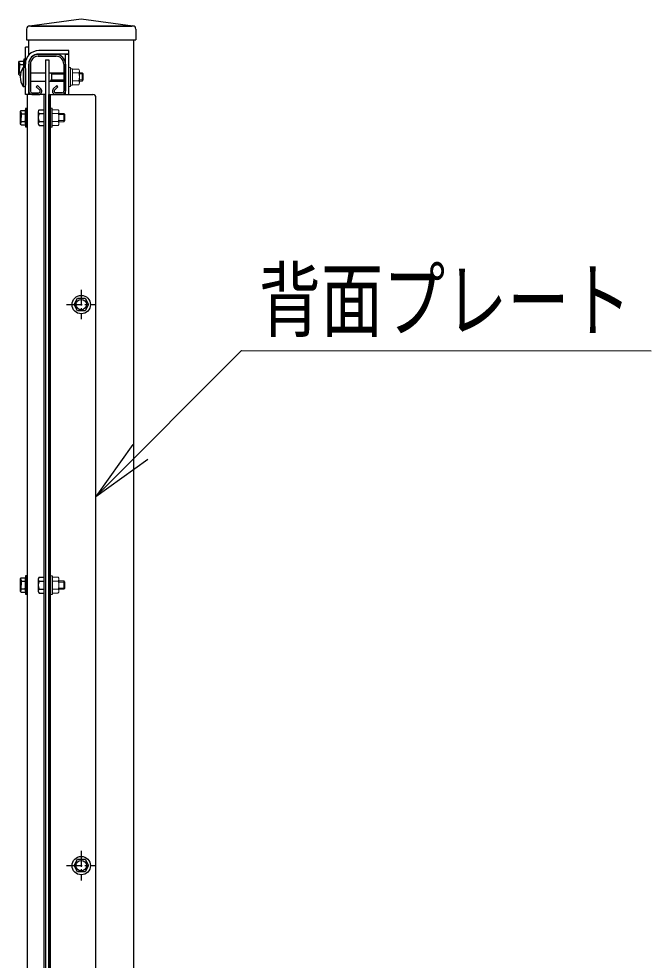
# Model space of a CAD drawing. Units: millimetres, scale not verified. Extents: x -6234 to 6240, y -4413 to 4407.
# Drawn here: x -379 to 223, y 1533 to 2429 of the extents above; entities that cross this region are included whole.
import ezdxf
from ezdxf.enums import TextEntityAlignment as Align

# ---------------------------------------------------------------- set-up
doc = ezdxf.new("R2010")
doc.units = ezdxf.units.MM
doc.header["$LTSCALE"] = 20
doc.linetypes.add('USER2', pattern=[1.125, 0.75, -0.125, 0.125, -0.125])
for name, color, linetype, lineweight in [('0-1_0', 7, 'Continuous', 25), ('0-2_1', 7, 'Continuous', 25), ('0-5_胴縁', 7, 'Continuous', 25), ('0-6_支柱', 7, 'Continuous', 25), ('0-7_SCALE', 7, 'Continuous', 25), ('0-8_ボルト', 7, 'Continuous', 25), ('0-9_継手-案-', 7, 'Continuous', 25), ('0-A_構造線', 7, 'Continuous', 25), ('0-B_細線', 7, 'Continuous', 25), ('0-F_D-STR3', 7, 'Continuous', 13)]:
    doc.layers.add(name, color=color, linetype=linetype, lineweight=lineweight)
doc.styles.add('ＭＳ ゴシック', font='')
doc.styles.get('ＭＳ ゴシック').set_extended_font_data('MS Gothic')

# ---------------------------------------------------------------- blocks, each defined once
blk = doc.blocks.new('DARROWS')
at = {"layer": '0-1_0'}
blk.add_line((0, 0), (-19.982, 0), dxfattribs=at)
blk.add_lwpolyline([(-20, -3.333), (0, 0), (-20, 3.333)], dxfattribs=at)

msp = doc.modelspace()

# ---------------------------------------------------------------- linework, layer by layer
at = {"layer": '0-1_0'}
for p, q in [((-368.37, 2422.4), (-319.14, 2429.03)), ((-319.14, 2429.03), (-269.91, 2422.4)), ((-371.14, 2419.23), (-371.14, 2409.03)), ((-367.14, 2422.03), (-271.14, 2422.03)), ((-267.14, 2419.23), (-267.14, 2409.03)), ((-371.14, 2409.03), (-267.14, 2409.03)), ((-166.73, 2113.39), (-303.02, 1976.49))]:
    msp.add_line(p, q, dxfattribs=at)
for centre, start, end in [((-367.94, 2419.23), 97.6668, 180), ((-270.34, 2419.23), 0, 82.3332)]:
    msp.add_arc(centre, 3.2, start, end, dxfattribs=at)
at = {"layer": '0-2_1'}
for p, q in [((-369.14, 2402.03), (-372.34, 2402.03)), ((-372.34, 2385.43), (-372.34, 2402.03)), ((-369.14, 2394.46), (-369.14, 2402.03)), ((-330.94, 2398.73), (-359.64, 2398.73)), ((-330.94, 2395.53), (-359.64, 2395.53)), ((-330.94, 2395.53), (-330.94, 2398.73)), ((-372.34, 2357.03), (-372.34, 2386.03)), ((-369.14, 2357.03), (-369.14, 2386.03)), ((-369.14, 2357.03), (-372.34, 2357.03)), ((-360.24, 2340.64), (-360.24, 2329.38)), ((-359.16, 2342.51), (-354.74, 2342.51)), ((-359.16, 2338.77), (-354.74, 2338.77)), ((-354.74, 2342.51), (-354.74, 2327.51)), ((-359.16, 2331.25), (-354.74, 2331.25)), ((-359.16, 2327.51), (-354.74, 2327.51)), ((-166.73, 2113.39), (223.28, 2113.16)), ((-360.24, 1895.64), (-360.24, 1884.38)), ((-359.16, 1897.51), (-354.74, 1897.51)), ((-359.16, 1893.77), (-354.74, 1893.77)), ((-354.74, 1897.51), (-354.74, 1882.51)), ((-359.16, 1886.25), (-354.74, 1886.25)), ((-359.16, 1882.51), (-354.74, 1882.51))]:
    msp.add_line(p, q, dxfattribs=at)
for centre, radius, start, end in [((-359.64, 2386.03), 12.7, 90, 180), ((-359.64, 2386.03), 9.5, 90, 180), ((-358.08, 2340.64), 2.16, 120, 240), ((-353.16, 2335.01), 7.08, 147.93138, 212.06862), ((-358.08, 2329.38), 2.16, 120, 240), ((-358.08, 1895.64), 2.16, 120, 240), ((-353.16, 1890.01), 7.08, 147.93138, 212.06862), ((-358.08, 1884.38), 2.16, 120, 240)]:
    msp.add_arc(centre, radius, start, end, dxfattribs=at)
at = {"layer": '0-5_胴縁'}
for p, q in [((-360.14, 2395.01), (-343.14, 2395.01)), ((-360.14, 2393.41), (-343.14, 2393.41)), ((-369.14, 2386.01), (-369.14, 2360.11)), ((-367.54, 2386.01), (-367.54, 2360.11)), ((-335.74, 2386.01), (-335.74, 2360.11)), ((-334.14, 2386.01), (-334.14, 2360.11)), ((-342.53, 2365.51), (-345.73, 2362.3)), ((-341.39, 2364.38), (-342.53, 2365.51)), ((-366.04, 2358.61), (-359.74, 2358.61)), ((-366.04, 2357.01), (-359.74, 2357.01)), ((-361.89, 2364.38), (-358.68, 2361.17)), ((-341.39, 2364.38), (-344.6, 2361.17)), ((-337.24, 2358.61), (-343.54, 2358.61)), ((-337.24, 2357.01), (-343.54, 2357.01))]:
    msp.add_line(p, q, dxfattribs=at)
msp.add_lwpolyline([(-361.89, 2364.38), (-360.76, 2365.51), (-357.55, 2362.3)], dxfattribs=at)
for centre, radius, start, end in [((-360.14, 2386.01), 9, 90, 180), ((-360.14, 2386.01), 7.4, 90, 180), ((-343.14, 2386.01), 9, 0, 90), ((-343.14, 2386.01), 7.4, 0, 90), ((-366.04, 2360.11), 3.1, 180, 270), ((-366.04, 2360.11), 1.5, 180, 270), ((-359.74, 2360.11), 3.1, 270, 45), ((-359.74, 2360.11), 1.5, 270, 45), ((-343.54, 2360.11), 3.1, 135, 270), ((-343.54, 2360.11), 1.5, 135, 270), ((-337.24, 2360.11), 3.1, 270, 0), ((-337.24, 2360.11), 1.5, 270, 0)]:
    msp.add_arc(centre, radius, start, end, dxfattribs=at)
at = {"layer": '0-6_支柱'}
for p, q in [((-354.74, 2357.01), (-354.74, 1423.01)), ((-353.14, 2357.01), (-353.14, 1423.01)), ((-350.14, 1423.01), (-350.14, 2357.01)), ((-350.14, 2357.01), (-308.14, 2357.01)), ((-348.54, 1423.01), (-348.54, 2357.01)), ((-305.14, 1426.01), (-305.14, 2354.01))]:
    msp.add_line(p, q, dxfattribs=at)
msp.add_lwpolyline([(-353.14, 2357.01), (-370.74, 2357.01), (-370.74, 1423.01)], dxfattribs=at)
msp.add_arc((-308.14, 2354.01), 3, 0, 90, dxfattribs=at)
at = {"layer": '0-7_SCALE'}
for p, q in [((-269.14, 2422.03), (-369.14, 2422.03)), ((-369.14, 2394.46), (-369.14, 2409.03)), ((-269.14, -158.99), (-269.14, 2409.03)), ((-353.14, 2390.01), (-353.14, 1390.01)), ((-353.14, 2390.01), (-350.14, 2390.01)), ((-350.14, 2390.01), (-350.14, 1390.01))]:
    msp.add_line(p, q, dxfattribs=at)
at = {"layer": '0-8_ボルト'}
for p, q in [((-374.54, 2382.73), (-373.44, 2382.73)), ((-374.54, 2382.73), (-374.54, 2364.73)), ((-372.34, 2381.63), (-372.34, 2365.83)), ((-367.54, 2377.73), (-353.14, 2377.73)), ((-350.14, 2377.73), (-335.74, 2377.73)), ((-347.34, 2376.64), (-348.42, 2377.73)), ((-347.34, 2377.73), (-347.34, 2369.73)), ((-347.34, 2376.64), (-335.74, 2376.64)), ((-330.94, 2364.73), (-330.94, 2382.73)), ((-367.54, 2369.73), (-353.14, 2369.73)), ((-350.14, 2369.73), (-335.74, 2369.73)), ((-348.42, 2369.73), (-347.34, 2370.81)), ((-347.34, 2370.81), (-335.74, 2370.81)), ((-374.54, 2364.73), (-373.44, 2364.73)), ((-354.74, 2342.91), (-354.74, 2327.11)), ((-348.54, 2344.01), (-348.54, 2326.01)), ((-354.74, 1897.91), (-354.74, 1882.11)), ((-346.94, 1899.01), (-346.94, 1881.01))]:
    msp.add_line(p, q, dxfattribs=at)
at = {"layer": '0-8_ボルト', "linetype": 'USER2'}
for p, q in [((-319.14, 2171.01), (-319.14, 2143.01)), ((-333.14, 2157.01), (-305.14, 2157.01)), ((-319.14, 1637.01), (-319.14, 1609.01)), ((-333.14, 1623.01), (-305.14, 1623.01))]:
    msp.add_line(p, q, dxfattribs=at)
at = {"layer": '0-8_ボルト'}
for centre, radius, start, end in [((-360.26, 2373.73), 16.88, 147.77316, 212.22684), ((-373.44, 2381.63), 1.1, 0, 90), ((-373.44, 2365.83), 1.1, 270, 0)]:
    msp.add_arc(centre, radius, start, end, dxfattribs=at)
at = {"layer": '0-9_継手-案-'}
for p, q in [((-334.14, 2395.48), (-330.94, 2395.48)), ((-334.14, 2357.08), (-334.14, 2395.48)), ((-330.94, 2357.08), (-330.94, 2395.48)), ((-334.14, 2357.08), (-330.94, 2357.08))]:
    msp.add_line(p, q, dxfattribs=at)
at = {"layer": '0-A_構造線'}
for p, q in [((-378.04, 2385.64), (-374.24, 2385.64)), ((-378.04, 2378.41), (-376.48, 2378.41)), ((-378.04, 2375.25), (-377.07, 2375.25)), ((-376.44, 2338.63), (-372.64, 2338.63)), ((-376.44, 2331.4), (-372.64, 2331.4)), ((-376.44, 2328.24), (-372.64, 2328.24)), ((-376.44, 1893.63), (-372.64, 1893.63)), ((-376.44, 1886.4), (-372.64, 1886.4)), ((-376.44, 1883.24), (-372.64, 1883.24))]:
    msp.add_line(p, q, dxfattribs=at)
for points in [[(-378.04, 2375.25), (-378.54, 2376.15), (-378.54, 2387.9), (-378.04, 2388.8), (-374.24, 2388.8)], [(-372.34, 2373.28), (-372.34, 2390.78), (-373.74, 2390.78), (-373.74, 2382.73)], [(-376.44, 2328.24), (-376.94, 2329.14), (-376.94, 2340.89), (-376.44, 2341.79), (-372.64, 2341.79)], [(-376.44, 1883.24), (-376.94, 1884.14), (-376.94, 1895.89), (-376.44, 1896.79), (-372.64, 1896.79)]]:
    msp.add_lwpolyline(points, dxfattribs=at)
for points in [[(-372.14, 2326.26), (-370.74, 2326.26), (-370.74, 2343.76), (-372.14, 2343.76)], [(-322.76, 2163.01), (-315.53, 2163.01), (-312.36, 2157.01), (-315.53, 2151.01), (-322.76, 2151.01), (-325.92, 2157.01)], [(-372.14, 1881.26), (-370.74, 1881.26), (-370.74, 1898.76), (-372.14, 1898.76)], [(-322.76, 1629.01), (-315.53, 1629.01), (-312.36, 1623.01), (-315.53, 1617.01), (-322.76, 1617.01), (-325.92, 1623.01)]]:
    msp.add_lwpolyline(points, close=True, dxfattribs=at)
for centre, radius in [((-319.14, 2157.01), 8.75), ((-319.14, 2157.01), 5), ((-319.14, 1623.01), 8.75), ((-319.14, 1623.01), 5)]:
    msp.add_circle(centre, radius, dxfattribs=at)
for centre, radius, start, end in [((-372.57, 2388.04), 5.97, 181.2889, 203.65172), ((-365.22, 2382.03), 13.32, 164.25349, 195.74651), ((-374.24, 2389.3), 0.5, 270, 0), ((-379.71, 2388.04), 5.97, 336.34828, 358.7111), ((-387.06, 2382.03), 13.32, 3.01168, 15.74651), ((-372.57, 2376.02), 5.97, 156.34828, 178.7111), ((-370.97, 2341.02), 5.97, 181.2889, 203.65172), ((-363.62, 2335.01), 13.32, 164.25349, 195.74651), ((-372.64, 2342.29), 0.5, 270, 0), ((-378.11, 2341.02), 5.97, 336.34828, 358.7111), ((-385.46, 2335.01), 13.32, 344.25349, 15.74651), ((-370.97, 2329), 5.97, 156.34828, 178.7111), ((-378.11, 2329), 5.97, 1.2889, 23.65172), ((-372.64, 2327.74), 0.5, 0, 90), ((-370.97, 1896.02), 5.97, 181.2889, 203.65172), ((-363.62, 1890.01), 13.32, 164.25349, 195.74651), ((-372.64, 1897.29), 0.5, 270, 0), ((-378.11, 1896.02), 5.97, 336.34828, 358.7111), ((-385.46, 1890.01), 13.32, 344.25349, 15.74651), ((-370.97, 1884), 5.97, 156.34828, 178.7111), ((-378.11, 1884), 5.97, 1.2889, 23.65172), ((-372.64, 1882.74), 0.5, 0, 90)]:
    msp.add_arc(centre, radius, start, end, dxfattribs=at)
at = {"layer": '0-B_細線'}
for points in [[(-378.54, 2387.03), (-377.84, 2387.03), (-377.84, 2382.03)], [(-378.54, 2377.03), (-377.84, 2377.03), (-377.84, 2382.03)], [(-376.94, 2340.01), (-376.24, 2340.01), (-376.24, 2335.01)], [(-376.94, 2330.01), (-376.24, 2330.01), (-376.24, 2335.01)], [(-376.94, 1895.01), (-376.24, 1895.01), (-376.24, 1890.01)], [(-376.94, 1885.01), (-376.24, 1885.01), (-376.24, 1890.01)]]:
    msp.add_lwpolyline(points, dxfattribs=at)
at = {"layer": '0-F_D-STR3'}
for p, q in [((-330.94, 2382.73), (-330.94, 2364.73)), ((-329.34, 2382.73), (-330.94, 2382.73)), ((-327.34, 2381.43), (-329.34, 2381.43)), ((-329.34, 2381.43), (-329.34, 2366.03)), ((-327.34, 2381.43), (-327.34, 2366.03)), ((-327.34, 2381.23), (-327.34, 2366.23)), ((-327.34, 2381.23), (-321.54, 2381.23)), ((-327.34, 2377.48), (-321.54, 2377.48)), ((-320.84, 2379.51), (-320.84, 2367.96)), ((-320.84, 2377.73), (-318.42, 2377.73)), ((-320.84, 2376.65), (-317.34, 2376.65)), ((-318.42, 2377.73), (-318.42, 2369.73)), ((-318.42, 2377.73), (-317.34, 2376.65)), ((-317.34, 2376.65), (-317.34, 2370.81)), ((-327.34, 2366.03), (-329.34, 2366.03)), ((-327.34, 2369.98), (-321.54, 2369.98)), ((-327.34, 2366.23), (-321.54, 2366.23)), ((-320.84, 2370.81), (-317.34, 2370.81)), ((-320.84, 2369.73), (-318.42, 2369.73)), ((-318.42, 2369.73), (-317.34, 2370.81)), ((-348.54, 2344.01), (-348.54, 2326.01)), ((-346.94, 2344.01), (-348.54, 2344.01)), ((-346.94, 2342.51), (-346.94, 2327.51)), ((-346.94, 2342.51), (-341.14, 2342.51)), ((-346.94, 2338.76), (-341.14, 2338.76)), ((-340.44, 2340.79), (-340.44, 2329.24)), ((-340.44, 2339.02), (-335.82, 2339.02)), ((-340.44, 2331.02), (-340.44, 2339.02)), ((-335.82, 2339.02), (-335.82, 2331.02)), ((-335.82, 2339.02), (-334.74, 2337.94)), ((-346.94, 2331.26), (-341.14, 2331.26)), ((-340.44, 2337.94), (-334.74, 2337.94)), ((-340.44, 2332.1), (-334.74, 2332.1)), ((-340.44, 2331.02), (-335.82, 2331.02)), ((-335.82, 2331.02), (-334.74, 2332.1)), ((-334.74, 2337.94), (-334.74, 2332.1)), ((-346.94, 2327.51), (-341.14, 2327.51)), ((-348.54, 1899.01), (-348.54, 1881.01)), ((-346.94, 1899.01), (-348.54, 1899.01)), ((-346.94, 1897.51), (-346.94, 1882.51)), ((-346.94, 1897.51), (-341.14, 1897.51)), ((-346.94, 1893.76), (-341.14, 1893.76)), ((-340.44, 1895.79), (-340.44, 1884.24)), ((-340.44, 1894.02), (-335.82, 1894.02)), ((-340.44, 1886.02), (-340.44, 1894.02)), ((-340.44, 1892.94), (-334.74, 1892.94)), ((-335.82, 1894.02), (-335.82, 1886.02)), ((-335.82, 1894.02), (-334.74, 1892.94)), ((-334.74, 1892.94), (-334.74, 1887.1)), ((-346.94, 1886.26), (-341.14, 1886.26)), ((-346.94, 1882.51), (-341.14, 1882.51)), ((-340.44, 1887.1), (-334.74, 1887.1)), ((-340.44, 1886.02), (-335.82, 1886.02)), ((-335.82, 1886.02), (-334.74, 1887.1))]:
    msp.add_line(p, q, dxfattribs=at)
for points in [[(-329.34, 2382.73), (-329.34, 2364.73), (-330.94, 2364.73)], [(-346.94, 2344.01), (-346.94, 2326.01), (-348.54, 2326.01)], [(-346.94, 1899.01), (-346.94, 1881.01), (-348.54, 1881.01)]]:
    msp.add_lwpolyline(points, dxfattribs=at)
for centre, radius, start, end in [((-323.69, 2379.35), 2.85, 318.83491, 41.16509), ((-331.24, 2373.73), 10.39, 338.85295, 21.14705), ((-323.69, 2368.1), 2.85, 318.86505, 41.13495), ((-343.29, 2340.64), 2.85, 318.83491, 41.16509), ((-350.84, 2335.01), 10.39, 338.85295, 21.14705), ((-343.29, 2329.39), 2.85, 318.86505, 41.13495), ((-343.29, 1895.64), 2.85, 318.83491, 41.16509), ((-350.84, 1890.01), 10.39, 338.85295, 21.14705), ((-343.29, 1884.39), 2.85, 318.86505, 41.13495)]:
    msp.add_arc(centre, radius, start, end, dxfattribs=at)

# ---------------------------------------------------------------- block references
at = {"layer": '0-1_0', "xscale": 3, "yscale": 3, "rotation": 225.12748}
msp.add_blockref('DARROWS', (-305.14, 1974.37), dxfattribs=at)

# ---------------------------------------------------------------- texts
at = {"layer": '0-1_0', "style": 'ＭＳ ゴシック', "width": 0.75}
msp.add_text('背面プレート', height=57.77, dxfattribs=at).set_placement((-150.13, 2115.16), align=Align.BOTTOM_LEFT)

doc.saveas('drawing.dxf')
